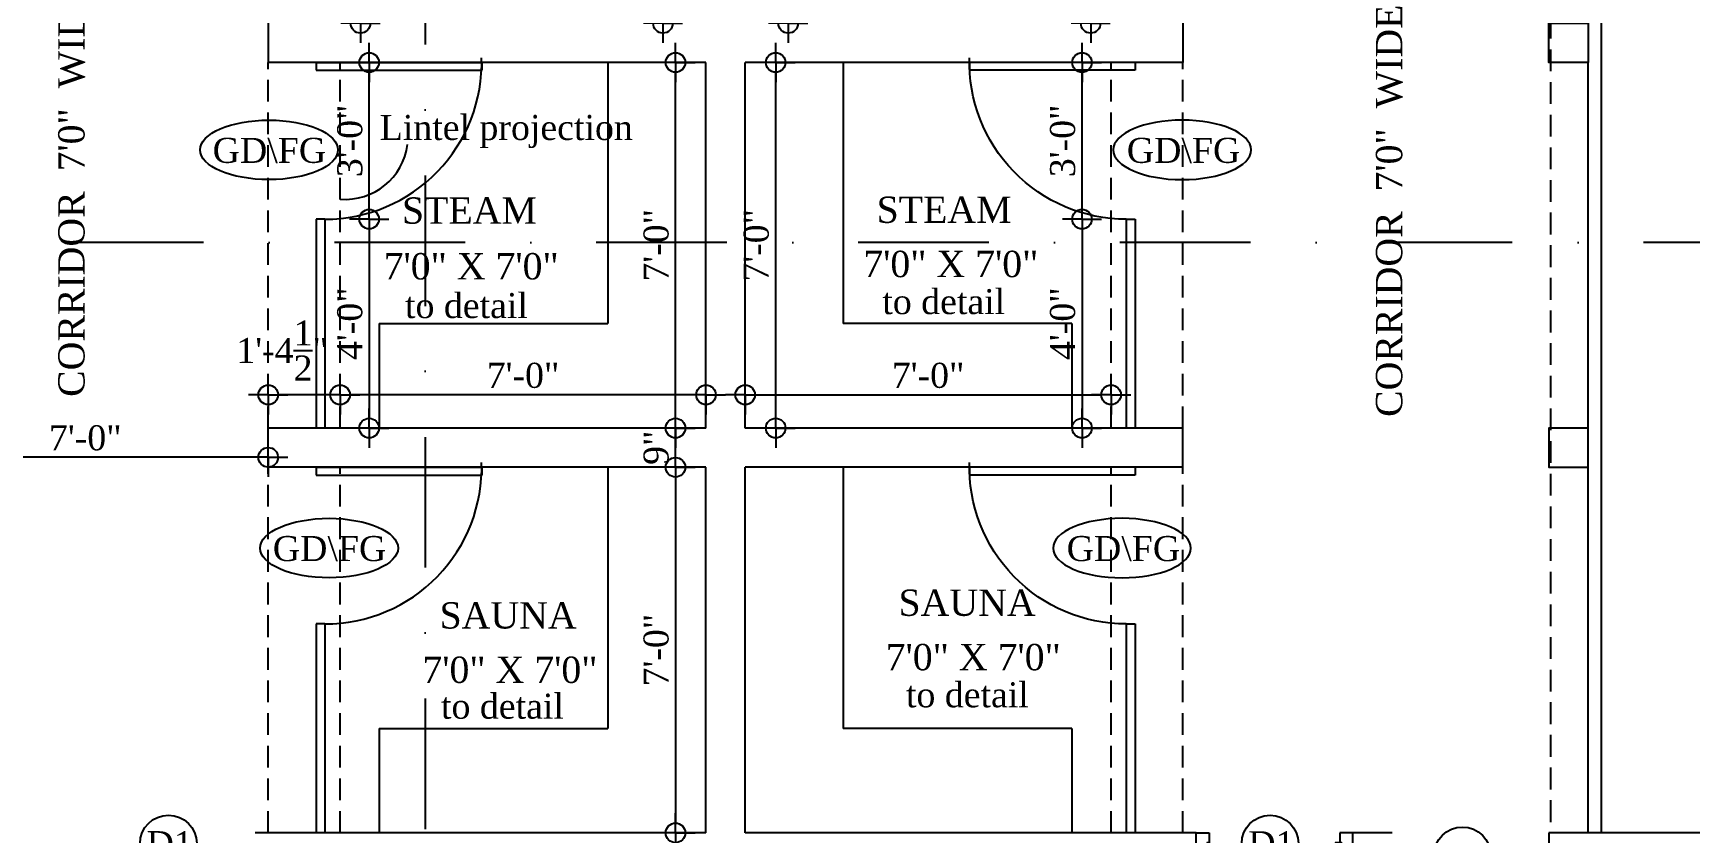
# Model space of a CAD drawing. Extents: x 13301 to 18078, y -1439 to 1911.
# Drawn here: x 14020.5 to 14400.8, y 144.3 to 328 of the extents above; entities that cross this region are included whole.
import ezdxf
from ezdxf.enums import TextEntityAlignment as Align

# ---------------------------------------------------------------- set-up
doc = ezdxf.new("R2010")
doc.units = 0
doc.header["$LTSCALE"] = 20
doc.header["$MEASUREMENT"] = 0
doc.header["$PDMODE"] = 34
doc.header["$PDSIZE"] = 5
doc.linetypes.add('DASHDOT', pattern=[1, 0.5, -0.25, 0, -0.25])
doc.linetypes.add('HIDDEN', pattern=[0.375, 0.25, -0.125])
doc.layers.get('0').update_dxf_attribs({"linetype": 'CONTINUOUS'})
doc.layers.get('Defpoints').update_dxf_attribs({"linetype": 'CONTINUOUS'})
for name, color, linetype in [('DETTEXT', 7, 'CONTINUOUS'), ('DIMLINE', 254, 'CONTINUOUS'), ('DOOR', 1, 'CONTINUOUS'), ('door text', 2, 'CONTINUOUS'), ('Glass', 130, 'CONTINUOUS'), ('Secline', 13, 'CONTINUOUS'), ('text', 2, 'CONTINUOUS'), ('wall', 13, 'CONTINUOUS')]:
    doc.layers.add(name, color=color, linetype=linetype)
doc.styles.add('style3', font='TIMES.TTF')
doc.styles.add('style5', font='TIMES.TTF')
doc.dimstyles.new('arch61', dxfattribs={"dimscale": 0, "dimtxt": 5.75, "dimasz": 2.25, "dimexe": 0.18, "dimexo": 0.0625, "dimgap": 1.5, "dimtad": 1, "dimzin": 3, "dimdsep": 46, "dimlunit": 4, "dimtxsty": 'style3', "dimblk": 'BLK', "dimcen": 0, "dimse1": 1, "dimse2": 1, "dimclrd": 256, "dimclrt": 3, "dimazin": 0, "dimtfac": 1, "dimtix": 1, "dimtmove": 2, "dimatfit": 3, "dimldrblk": 'NONE', "dimfxl": 0, "dimtolj": 1, "dimtzin": 0, "dimlwd": -1, "dimarcsym": 0})

# ---------------------------------------------------------------- blocks, each defined once
blk = doc.blocks.new('DR1H902')
at = {"color": 0}
for p, q in [((-0.5, 0), (-0.5, 1)), ((-0.5, 1), (-0.45, 1)), ((-0.45, 0), (-0.45, 1)), ((-0.5, 0), (-0.45, 0))]:
    blk.add_line(p, q, dxfattribs=at)
blk.add_arc((-0.5, 0), 1, 0, 91.707, dxfattribs=at)
blk = doc.blocks.new('A$C3B4262AC')
at = {"layer": 'DOOR'}
for p, q in [((0, 4), (0, 0)), ((2.5, 4), (0, 4)), ((2.5, 2.25), (2.5, 4)), ((0, 0), (3, 0)), ((3, 2.25), (2.5, 2.25)), ((3, 0), (3, 2.25))]:
    blk.add_line(p, q, dxfattribs=at)
blk = doc.blocks.new('A$C1F9E242A')
blk.add_blockref('A$C3B4262AC', (0, 0))
at = {"xscale": -1}
blk.add_blockref('A$C3B4262AC', (36, 0), dxfattribs=at)
at = {"layer": 'DOOR', "xscale": -31, "yscale": 31, "zscale": 68.88888888888889}
blk.add_blockref('DR1H902', (18, 2.25), dxfattribs=at)
blk = doc.blocks.new('*U15')
at = {"xscale": -1, "rotation": 90.00000000000249}
blk.add_blockref('A$C1F9E242A', (-13.99, 19.99), dxfattribs=at)
blk = doc.blocks.new('A$C0BD9222F')
at = {"layer": 'Glass', "color": 4}
for p, q in [((0, 36), (-38, 36)), ((-38, 36), (-38, 34.2)), ((0, 36), (0, 34.2)), ((0, 34.2), (-38, 34.2))]:
    blk.add_line(p, q, dxfattribs=at)
at = {"layer": 'Glass', "color": 4, "extrusion": (0, 0, -1)}
blk.add_ellipse((-2, 36), major_axis=(-25.46, 25.46), ratio=1, start_param=3.926991, end_param=5.52758, dxfattribs=at)
blk = doc.blocks.new('BLK')
for q in [(0, 2), (-2, 0), (0, -2), (2, 0)]:
    blk.add_line((0, 0), q)
blk.add_circle((0, 0), 1)
blk = doc.blocks.new('*D129')
at = {"layer": 'Defpoints', "color": 0}
for p in [(14090.95, 244.93), (14090.95, 237.29), (14174.95, 237.29)]:
    blk.add_point(p, dxfattribs=at)
at = {"layer": 'DIMLINE'}
blk.add_line((14172.7, 244.93), (14093.2, 244.93), dxfattribs=at)
at = {"layer": 'DIMLINE', "xscale": 2.25, "yscale": 2.25, "zscale": 2.25, "rotation": 180}
blk.add_blockref('BLK', (14090.95, 244.93), dxfattribs=at)
at = {"layer": 'DIMLINE', "xscale": 2.25, "yscale": 2.25, "zscale": 2.25}
blk.add_blockref('BLK', (14174.95, 244.93), dxfattribs=at)
at = {"layer": 'DIMLINE', "color": 3, "insert": (14132.95, 249.37), "char_height": 5.75, "attachment_point": 5, "style": 'style3'}
blk.add_mtext('\\A1;7\'-0"', dxfattribs=at)
blk = doc.blocks.new('_None')
blk = doc.blocks.new('*D130')
at = {"layer": 'Defpoints', "color": 0}
for p in [(14167.95, 321.29), (14174.95, 321.29), (14174.95, 237.29)]:
    blk.add_point(p, dxfattribs=at)
at = {"layer": 'DIMLINE'}
blk.add_line((14167.95, 239.54), (14167.95, 319.04), dxfattribs=at)
at = {"layer": 'DIMLINE', "xscale": 2.25, "yscale": 2.25, "zscale": 2.25}
for p, rotation in [((14167.95, 321.29), 90), ((14167.95, 237.29), 270)]:
    blk.add_blockref('BLK', p, dxfattribs=dict(at, rotation=rotation))
at = {"layer": 'DIMLINE', "color": 3, "insert": (14163.52, 279.29), "char_height": 5.75, "attachment_point": 5, "rotation": 90, "style": 'style3'}
blk.add_mtext('\\A1;7\'-0"', dxfattribs=at)
blk = doc.blocks.new('*D131')
at = {"layer": 'Defpoints', "color": 0}
for p in [(14074.45, 237.29), (14167.95, 237.29), (14074.45, 228.29)]:
    blk.add_point(p, dxfattribs=at)
at = {"layer": 'DIMLINE'}
for p, q in [((14167.95, 239.54), (14167.95, 241.79)), ((14167.95, 228.29), (14167.95, 237.29)), ((14167.95, 226.04), (14167.95, 223.79))]:
    blk.add_line(p, q, dxfattribs=at)
at = {"layer": 'DIMLINE', "xscale": 2.25, "yscale": 2.25, "zscale": 2.25}
for p, rotation in [((14167.95, 237.29), 270), ((14167.95, 228.29), 90)]:
    blk.add_blockref('BLK', p, dxfattribs=dict(at, rotation=rotation))
at = {"layer": 'DIMLINE', "color": 3, "insert": (14163.52, 232.79), "char_height": 5.75, "attachment_point": 5, "rotation": 90, "style": 'style3'}
blk.add_mtext('\\A1;9"', dxfattribs=at)
blk = doc.blocks.new('*D132')
at = {"layer": 'Defpoints', "color": 0}
for p in [(14174.95, 228.29), (14167.95, 144.29), (14174.95, 144.29)]:
    blk.add_point(p, dxfattribs=at)
at = {"layer": 'DIMLINE'}
blk.add_line((14167.95, 226.04), (14167.95, 146.54), dxfattribs=at)
at = {"layer": 'DIMLINE', "xscale": 2.25, "yscale": 2.25, "zscale": 2.25}
for p, rotation in [((14167.95, 228.29), 90), ((14167.95, 144.29), 270)]:
    blk.add_blockref('BLK', p, dxfattribs=dict(at, rotation=rotation))
at = {"layer": 'DIMLINE', "color": 3, "insert": (14163.52, 186.29), "char_height": 5.75, "attachment_point": 5, "rotation": 90, "style": 'style3'}
blk.add_mtext('\\A1;7\'-0"', dxfattribs=at)
blk = doc.blocks.new('*D175')
at = {"layer": 'Defpoints', "color": 0}
for p in [(14165.07, 414.29), (14174.95, 414.29), (14174.95, 330.29)]:
    blk.add_point(p, dxfattribs=at)
at = {"layer": 'DIMLINE'}
blk.add_line((14165.07, 332.54), (14165.07, 412.04), dxfattribs=at)
at = {"layer": 'DIMLINE', "xscale": 2.25, "yscale": 2.25, "zscale": 2.25}
for p, rotation in [((14165.07, 414.29), 90), ((14165.07, 330.29), 270)]:
    blk.add_blockref('BLK', p, dxfattribs=dict(at, rotation=rotation))
at = {"layer": 'DIMLINE', "color": 3, "insert": (14160.64, 372.29), "char_height": 5.75, "attachment_point": 5, "rotation": 90, "style": 'style3'}
blk.add_mtext('\\A1;7\'-0"', dxfattribs=at)
blk = doc.blocks.new('*D177')
at = {"layer": 'Defpoints', "color": 0}
for p in [(14083.45, 366.29), (14083.45, 330.29), (14095.62, 330.29)]:
    blk.add_point(p, dxfattribs=at)
at = {"layer": 'DIMLINE'}
blk.add_line((14095.62, 364.04), (14095.62, 332.54), dxfattribs=at)
at = {"layer": 'DIMLINE', "xscale": 2.25, "yscale": 2.25, "zscale": 2.25}
for p, rotation in [((14095.62, 366.29), 90), ((14095.62, 330.29), 270)]:
    blk.add_blockref('BLK', p, dxfattribs=dict(at, rotation=rotation))
at = {"layer": 'DIMLINE', "color": 3, "insert": (14091.2, 348.29), "char_height": 5.75, "attachment_point": 5, "rotation": 90, "style": 'style3'}
blk.add_mtext('\\A1;3\'-0"', dxfattribs=at)
blk = doc.blocks.new('*D178')
at = {"layer": 'Defpoints', "color": 0}
for p in [(13990.45, 232.79), (14074.45, 232.79), (13990.45, 230.58)]:
    blk.add_point(p, dxfattribs=at)
at = {"layer": 'DIMLINE'}
blk.add_line((14072.2, 230.58), (13992.7, 230.58), dxfattribs=at)
at = {"layer": 'DIMLINE', "xscale": 2.25, "yscale": 2.25, "zscale": 2.25, "rotation": 180}
blk.add_blockref('BLK', (13990.45, 230.58), dxfattribs=at)
at = {"layer": 'DIMLINE', "xscale": 2.25, "yscale": 2.25, "zscale": 2.25}
blk.add_blockref('BLK', (14074.45, 230.58), dxfattribs=at)
at = {"layer": 'DIMLINE', "color": 3, "insert": (14032.45, 235.02), "char_height": 5.75, "attachment_point": 5, "style": 'style3'}
blk.add_mtext('\\A1;7\'-0"', dxfattribs=at)
blk = doc.blocks.new('*D181')
at = {"layer": 'Defpoints', "color": 0}
for p in [(14074.45, 271.52), (14090.95, 271.52), (14074.45, 244.93)]:
    blk.add_point(p, dxfattribs=at)
at = {"layer": 'DIMLINE'}
blk.add_line((14088.7, 244.93), (14076.7, 244.93), dxfattribs=at)
at = {"layer": 'DIMLINE', "xscale": 2.25, "yscale": 2.25, "zscale": 2.25, "rotation": 180}
blk.add_blockref('BLK', (14074.45, 244.93), dxfattribs=at)
at = {"layer": 'DIMLINE', "xscale": 2.25, "yscale": 2.25, "zscale": 2.25}
blk.add_blockref('BLK', (14090.95, 244.93), dxfattribs=at)
at = {"layer": 'DIMLINE', "color": 3, "insert": (14077.64, 255.12), "char_height": 5.75, "attachment_point": 5, "style": 'style3'}
blk.add_mtext('\\A1;1\'-4{\\H1.000000x;\\S1/2;}"', dxfattribs=at)
blk = doc.blocks.new('*D183')
at = {"layer": 'Defpoints', "color": 0}
for p in [(14183.95, 414.29), (14193.83, 414.29), (14183.95, 330.29)]:
    blk.add_point(p, dxfattribs=at)
at = {"layer": 'DIMLINE'}
blk.add_line((14193.83, 332.54), (14193.83, 412.04), dxfattribs=at)
at = {"layer": 'DIMLINE', "xscale": 2.25, "yscale": 2.25, "zscale": 2.25}
for p, rotation in [((14193.83, 414.29), 90), ((14193.83, 330.29), 270)]:
    blk.add_blockref('BLK', p, dxfattribs=dict(at, rotation=rotation))
at = {"layer": 'DIMLINE', "color": 3, "insert": (14189.39, 372.29), "char_height": 5.75, "attachment_point": 5, "rotation": 90, "style": 'style3'}
blk.add_mtext('\\A1;7\'-0"', dxfattribs=at)
blk = doc.blocks.new('*D185')
at = {"layer": 'Defpoints', "color": 0}
for p in [(14275.45, 366.29), (14263.27, 330.29), (14275.45, 330.29)]:
    blk.add_point(p, dxfattribs=at)
at = {"layer": 'DIMLINE'}
blk.add_line((14263.27, 364.04), (14263.27, 332.54), dxfattribs=at)
at = {"layer": 'DIMLINE', "xscale": 2.25, "yscale": 2.25, "zscale": 2.25}
for p, rotation in [((14263.27, 366.29), 90), ((14263.27, 330.29), 270)]:
    blk.add_blockref('BLK', p, dxfattribs=dict(at, rotation=rotation))
at = {"layer": 'DIMLINE', "color": 3, "insert": (14258.85, 348.29), "char_height": 5.75, "attachment_point": 5, "rotation": 90, "style": 'style3'}
blk.add_mtext('\\A1;3\'-0"', dxfattribs=at)
blk = doc.blocks.new('*D186')
at = {"layer": 'Defpoints', "color": 0}
for p in [(14087.45, 285.29), (14087.45, 237.29), (14097.62, 237.29)]:
    blk.add_point(p, dxfattribs=at)
at = {"layer": 'DIMLINE'}
blk.add_line((14097.62, 283.04), (14097.62, 239.54), dxfattribs=at)
at = {"layer": 'DIMLINE', "xscale": 2.25, "yscale": 2.25, "zscale": 2.25}
for p, rotation in [((14097.62, 285.29), 90), ((14097.62, 237.29), 270)]:
    blk.add_blockref('BLK', p, dxfattribs=dict(at, rotation=rotation))
at = {"layer": 'DIMLINE', "color": 3, "insert": (14093.2, 261.29), "char_height": 5.75, "attachment_point": 5, "rotation": 90, "style": 'style3'}
blk.add_mtext('\\A1;4\'-0"', dxfattribs=at)
blk = doc.blocks.new('*D187')
at = {"layer": 'Defpoints', "color": 0}
for p in [(14087.45, 321.29), (14097.62, 321.29), (14087.45, 285.29)]:
    blk.add_point(p, dxfattribs=at)
at = {"layer": 'DIMLINE'}
blk.add_line((14097.62, 287.54), (14097.62, 319.04), dxfattribs=at)
at = {"layer": 'DIMLINE', "xscale": 2.25, "yscale": 2.25, "zscale": 2.25}
for p, rotation in [((14097.62, 321.29), 90), ((14097.62, 285.29), 270)]:
    blk.add_blockref('BLK', p, dxfattribs=dict(at, rotation=rotation))
at = {"layer": 'DIMLINE', "color": 3, "insert": (14093.2, 303.29), "char_height": 5.75, "attachment_point": 5, "rotation": 90, "style": 'style3'}
blk.add_mtext('\\A1;3\'-0"', dxfattribs=at)
blk = doc.blocks.new('*D188')
at = {"layer": 'Defpoints', "color": 0}
for p in [(14271.45, 285.29), (14261.28, 237.29), (14271.45, 237.29)]:
    blk.add_point(p, dxfattribs=at)
at = {"layer": 'DIMLINE'}
blk.add_line((14261.28, 283.04), (14261.28, 239.54), dxfattribs=at)
at = {"layer": 'DIMLINE', "xscale": 2.25, "yscale": 2.25, "zscale": 2.25}
for p, rotation in [((14261.28, 285.29), 90), ((14261.28, 237.29), 270)]:
    blk.add_blockref('BLK', p, dxfattribs=dict(at, rotation=rotation))
at = {"layer": 'DIMLINE', "color": 3, "insert": (14256.85, 261.29), "char_height": 5.75, "attachment_point": 5, "rotation": 90, "style": 'style3'}
blk.add_mtext('\\A1;4\'-0"', dxfattribs=at)
blk = doc.blocks.new('*D189')
at = {"layer": 'Defpoints', "color": 0}
for p in [(14261.28, 321.29), (14271.45, 321.29), (14271.45, 285.29)]:
    blk.add_point(p, dxfattribs=at)
at = {"layer": 'DIMLINE'}
blk.add_line((14261.28, 287.54), (14261.28, 319.04), dxfattribs=at)
at = {"layer": 'DIMLINE', "xscale": 2.25, "yscale": 2.25, "zscale": 2.25}
for p, rotation in [((14261.28, 321.29), 90), ((14261.28, 285.29), 270)]:
    blk.add_blockref('BLK', p, dxfattribs=dict(at, rotation=rotation))
at = {"layer": 'DIMLINE', "color": 3, "insert": (14256.85, 303.29), "char_height": 5.75, "attachment_point": 5, "rotation": 90, "style": 'style3'}
blk.add_mtext('\\A1;3\'-0"', dxfattribs=at)
blk = doc.blocks.new('*D190')
at = {"layer": 'Defpoints', "color": 0}
for p in [(14267.95, 244.93), (14183.95, 237.29), (14267.95, 237.29)]:
    blk.add_point(p, dxfattribs=at)
at = {"layer": 'DIMLINE'}
blk.add_line((14186.2, 244.93), (14265.7, 244.93), dxfattribs=at)
at = {"layer": 'DIMLINE', "xscale": 2.25, "yscale": 2.25, "zscale": 2.25, "rotation": 180}
blk.add_blockref('BLK', (14183.95, 244.93), dxfattribs=at)
at = {"layer": 'DIMLINE', "xscale": 2.25, "yscale": 2.25, "zscale": 2.25}
blk.add_blockref('BLK', (14267.95, 244.93), dxfattribs=at)
at = {"layer": 'DIMLINE', "color": 3, "insert": (14225.95, 249.37), "char_height": 5.75, "attachment_point": 5, "style": 'style3'}
blk.add_mtext('\\A1;7\'-0"', dxfattribs=at)
blk = doc.blocks.new('*D191')
at = {"layer": 'Defpoints', "color": 0}
for p in [(14183.95, 321.29), (14190.95, 321.29), (14183.95, 237.29)]:
    blk.add_point(p, dxfattribs=at)
at = {"layer": 'DIMLINE'}
blk.add_line((14190.95, 239.54), (14190.95, 319.04), dxfattribs=at)
at = {"layer": 'DIMLINE', "xscale": 2.25, "yscale": 2.25, "zscale": 2.25}
for p, rotation in [((14190.95, 321.29), 90), ((14190.95, 237.29), 270)]:
    blk.add_blockref('BLK', p, dxfattribs=dict(at, rotation=rotation))
at = {"layer": 'DIMLINE', "color": 3, "insert": (14186.51, 279.29), "char_height": 5.75, "attachment_point": 5, "rotation": 90, "style": 'style3'}
blk.add_mtext('\\A1;7\'-0"', dxfattribs=at)

msp = doc.modelspace()

# ---------------------------------------------------------------- linework, layer by layer
for p, q in [((14380.45, 414.29), (14380.45, 144.29)), ((14152.45, 321.29), (14152.45, 261.29)), ((14206.45, 321.29), (14206.45, 261.29)), ((14377.45, 237.29), (14377.45, 321.29)), ((14099.95, 261.29), (14099.95, 237.29)), ((14099.95, 261.29), (14152.45, 261.29)), ((14258.95, 261.29), (14206.45, 261.29)), ((14258.95, 261.29), (14258.95, 237.29)), ((14152.45, 228.29), (14152.45, 168.29)), ((14206.45, 228.29), (14206.45, 168.29)), ((14377.45, 144.29), (14377.45, 228.29)), ((14099.95, 168.29), (14099.95, 144.29)), ((14099.95, 168.29), (14152.45, 168.29)), ((14258.95, 168.29), (14206.45, 168.29)), ((14258.95, 168.29), (14258.95, 144.29))]:
    msp.add_line(p, q)
at = {"linetype": 'HIDDEN'}
for p, q in [((14074.45, 237.29), (14074.45, 321.29)), ((14090.95, 237.29), (14090.95, 321.29)), ((14267.95, 237.29), (14267.95, 321.29)), ((14284.45, 237.29), (14284.45, 321.29)), ((14074.45, 144.29), (14074.45, 228.29)), ((14090.95, 144.29), (14090.95, 228.29)), ((14267.95, 144.29), (14267.95, 228.29)), ((14284.45, 144.29), (14284.45, 228.29))]:
    msp.add_line(p, q, dxfattribs=at)
for points in [[(14377.45, 330.29), (14377.45, 321.29), (14368.45, 321.29), (14368.45, 330.29)], [(14377.45, 228.29), (14377.45, 237.29), (14368.45, 237.29), (14368.45, 228.29)]]:
    msp.add_lwpolyline(points, close=True)
at = {"layer": 'DETTEXT'}
msp.add_arc((14092.059, 304.364), 14.518, 265.61838, 352.49064, dxfattribs=at)
at = {"layer": 'door text', "color": 7}
for centre in [(14051.522, 141.857), (14304.448, 141.84), (14348.617, 139.132)]:
    msp.add_circle(centre, 6.51, dxfattribs=at)
for centre in [(14074.623, 301.211), (14088.429, 209.73)]:
    msp.add_ellipse(centre, major_axis=(15.822, 0), ratio=0.4317132, start_param=-1.5707963, end_param=4.712389, dxfattribs=at)
at = {"layer": 'door text', "color": 7, "extrusion": (0, 0, -1)}
for centre in [(14284.276, 301.211), (14270.47, 209.73)]:
    msp.add_ellipse(centre, major_axis=(-15.822, 0), ratio=0.4317132, start_param=-1.5707963, end_param=4.712389, dxfattribs=at)
at = {"layer": 'Glass', "linetype": 'HIDDEN'}
msp.add_line((14368.808, 414.29), (14368.808, 144.29), dxfattribs=at)
at = {"layer": 'Glass'}
for p, q in [((14085.45, 285.29), (14085.45, 237.29)), ((14087.45, 285.29), (14085.45, 285.29)), ((14087.45, 285.29), (14087.45, 237.29)), ((14271.45, 285.29), (14271.45, 237.29)), ((14271.45, 285.29), (14273.45, 285.29)), ((14273.45, 285.29), (14273.45, 237.29)), ((14085.45, 192.29), (14085.45, 144.29)), ((14087.45, 192.29), (14085.45, 192.29)), ((14087.45, 192.29), (14087.45, 144.29)), ((14271.45, 192.29), (14271.45, 144.29)), ((14271.45, 192.29), (14273.45, 192.29)), ((14273.45, 192.29), (14273.45, 144.29))]:
    msp.add_line(p, q, dxfattribs=at)
at = {"layer": 'Secline', "linetype": 'DASHDOT', "ltscale": 3}
msp.add_line((14540.366, 279.903), (13812.506, 279.903), dxfattribs=at)
msp.add_lwpolyline([(14155.028, 822.45), (14155.028, 655.938), (14110.443, 655.938), (14110.443, -256.172)], dxfattribs=at)
at = {"layer": 'wall'}
for p, q in [((14074.45, 330.29), (14074.45, 321.29)), ((14284.45, 330.29), (14284.45, 321.29)), ((14174.95, 321.29), (14074.45, 321.29)), ((14174.95, 237.29), (14174.95, 321.29)), ((14183.95, 237.29), (14183.95, 321.29)), ((14284.45, 321.29), (14183.95, 321.29)), ((14074.45, 228.29), (14074.45, 237.29)), ((14174.95, 237.29), (14074.45, 237.29)), ((14284.45, 237.29), (14183.95, 237.29)), ((14284.45, 228.29), (14284.45, 237.29)), ((14174.95, 228.29), (14074.45, 228.29)), ((14174.95, 144.29), (14174.95, 228.29)), ((14183.95, 144.29), (14183.95, 228.29)), ((14284.45, 228.29), (14183.95, 228.29)), ((14174.95, 144.29), (14071.45, 144.29)), ((14287.45, 144.29), (14183.95, 144.29)), ((14332.45, 144.29), (14323.45, 144.29)), ((14495.95, 144.29), (14368.45, 144.29)), ((14368.45, 144.29), (14368.45, 135.29))]:
    msp.add_line(p, q, dxfattribs=at)

# ---------------------------------------------------------------- block references
at = {"layer": 'DOOR', "rotation": 90}
msp.add_blockref('*U15', (14307.44, 158.281), dxfattribs=at)
at = {"layer": 'Glass', "xscale": -1}
for p in [(14085.45, 285.29), (14085.45, 192.29)]:
    msp.add_blockref('A$C0BD9222F', p, dxfattribs=at)
at = {"layer": 'Glass'}
for p in [(14273.45, 285.29), (14273.45, 192.29)]:
    msp.add_blockref('A$C0BD9222F', p, dxfattribs=at)

# ---------------------------------------------------------------- texts
at = {"layer": 'DETTEXT', "style": 'style5'}
for s, p in [('Lintel projection', (14129.092, 303.488)), ('to detail', (14119.956, 262.572)), ('to detail', (14229.538, 263.479)), ('to detail', (14234.964, 173.147)), ('to detail', (14128.222, 170.53))]:
    msp.add_text(s, height=5.75, dxfattribs=at).set_placement(p, align=Align.CENTER)
at = {"layer": 'door text', "style": 'style5'}
for s, p in [('GD\\FG', (14061.683, 298.227)), ('GD\\FG', (14271.563, 298.227)), ('GD\\FG', (14075.489, 206.746)), ('GD\\FG', (14257.757, 206.746)), ('D1', (14046.515, 138.948)), ('D1', (14299.442, 138.931))]:
    msp.add_text(s, height=5.75, dxfattribs=at).set_placement(p)
at = {"layer": 'text', "style": 'style5'}
for s, p in [('CORRIDOR  7\'0"  WIDE', (14032.278, 244.464)), ('CORRIDOR  7\'0"  WIDE  ', (14334.804, 239.864))]:
    msp.add_text(s, height=6.05042, rotation=90, dxfattribs=at).set_placement(p)
for s, height, p in [('STEAM', 6.0504, (14105.149, 284.255)), ('STEAM', 6.0504, (14214.118, 284.439)), ('7\'0" X 7\'0"', 6.05042, (14211.061, 271.974)), ('7\'0" X 7\'0"', 6.05042, (14100.941, 271.447)), ('SAUNA', 6.0504, (14219.149, 194.157)), ('SAUNA', 6.0504, (14113.775, 191.243)), ('7\'0" X 7\'0"', 6.05042, (14216.208, 181.651)), ('7\'0" X 7\'0"', 6.05042, (14109.841, 178.738))]:
    msp.add_text(s, height=height, dxfattribs=at).set_placement(p)

# ---------------------------------------------------------------- dimensions: what is measured, and where the dimension line sits
at = {"layer": 'DIMLINE'}
for base, p1, p2, angle, picture, middle in [((14165.073, 414.29), (14174.95, 330.29), (14174.95, 414.29), 90, '*D175', (14160.64, 372.29)), ((14193.826, 414.29), (14183.95, 330.29), (14183.95, 414.29), 90, '*D183', (14189.393, 372.29)), ((14095.624, 330.29), (14083.45, 366.29), (14083.45, 330.29), 90, '*D177', (14091.2, 348.29)), ((14263.275, 330.29), (14275.45, 366.29), (14275.45, 330.29), 90, '*D185', (14258.85, 348.29)), ((14097.622, 321.29), (14087.45, 285.29), (14087.45, 321.29), 90, '*D187', (14093.198, 303.29)), ((14167.953, 321.29), (14174.95, 237.29), (14174.95, 321.29), 90, '*D130', (14163.519, 279.29)), ((14190.947, 321.29), (14183.95, 237.29), (14183.95, 321.29), 90, '*D191', (14186.513, 279.29)), ((14261.277, 321.29), (14271.45, 285.29), (14271.45, 321.29), 90, '*D189', (14256.852, 303.29)), ((14097.622, 237.29), (14087.45, 285.29), (14087.45, 237.29), 90, '*D186', (14093.198, 261.29)), ((14261.277, 237.29), (14271.45, 285.29), (14271.45, 237.29), 90, '*D188', (14256.852, 261.29)), ((14267.95, 244.933), (14183.95, 237.29), (14267.95, 237.29), 180, '*D190', (14225.95, 249.366)), ((14167.953, 237.29), (14074.45, 228.29), (14074.45, 237.29), 90, '*D131', (14163.519, 232.79)), ((14167.953, 144.29), (14174.95, 228.29), (14174.95, 144.29), 90, '*D132', (14163.519, 186.29))]:
    dim = msp.add_linear_dim(base=base, p1=p1, p2=p2, angle=angle, dimstyle='arch61', override={"dimscale": 1, "dimfxl": 0.25}, dxfattribs=at)
    dim.commit()
    dim.dimension.update_dxf_attribs({"geometry": picture, "text_midpoint": middle})
dim = msp.add_linear_dim(base=(14074.45, 244.933), p1=(14090.95, 271.519), p2=(14074.45, 271.519), dimstyle='arch61', override={"dimscale": 1, "dimfxl": 0.25}, dxfattribs=at)
dim.commit()
dim.dimension.update_dxf_attribs({"geometry": '*D181', "text_midpoint": (14077.636, 255.125), "dimtype": 160})
for base, p1, p2, picture, middle in [((14090.95, 244.933), (14174.95, 237.29), (14090.95, 237.29), '*D129', (14132.95, 249.366)), ((13990.45, 230.583), (14074.45, 232.79), (13990.45, 232.79), '*D178', (14032.45, 235.016))]:
    dim = msp.add_linear_dim(base=base, p1=p1, p2=p2, dimstyle='arch61', override={"dimscale": 1, "dimfxl": 0.25}, dxfattribs=at)
    dim.commit()
    dim.dimension.update_dxf_attribs({"geometry": picture, "text_midpoint": middle})

doc.saveas('drawing.dxf')
